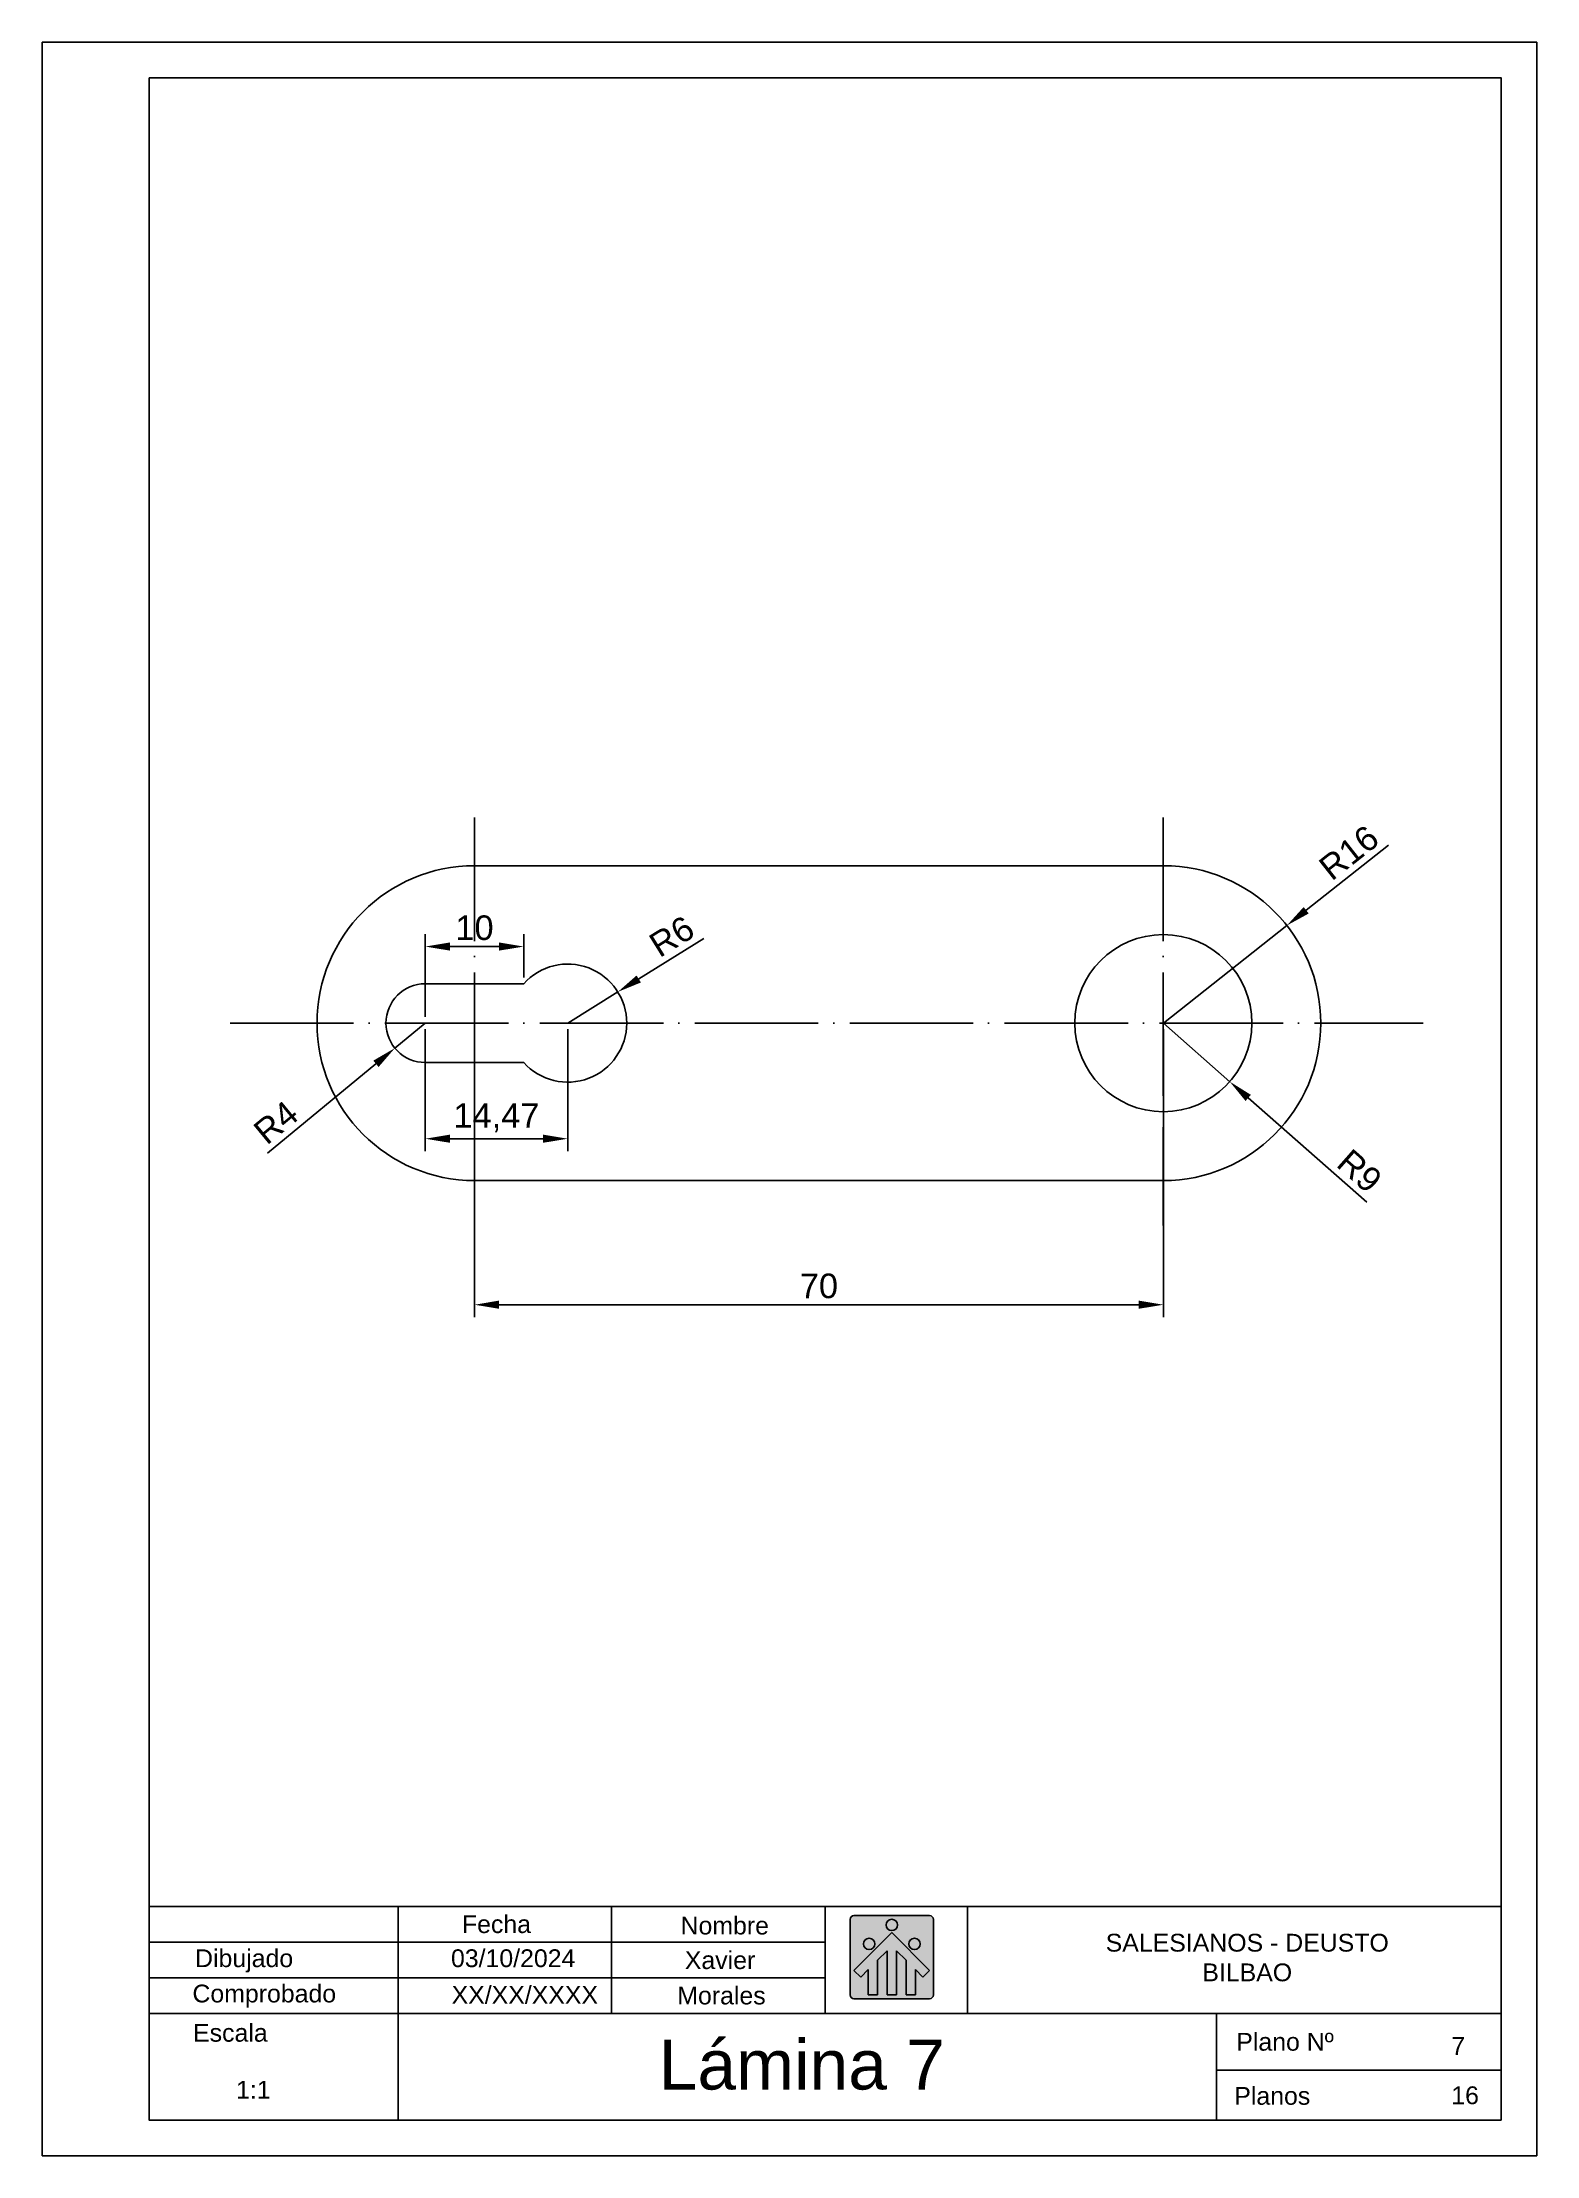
# Paper-space layout 'Lamina_7' of a CAD drawing. Header units: millimetres. Extents: x -1918 to -1708, y -397 to -100.
# The model-space entities are those that its viewports show. They can reach past a viewport. Long polylines and large blocks are cut down to what shows.
import ezdxf

# ---------------------------------------------------------------- set-up
doc = ezdxf.new("R2010")
doc.units = ezdxf.units.MM
doc.linetypes.add('ACAD_ISO04W100', pattern=[30, 24, -3, 0, -3])
for name, color, linetype in [('Caj_Borde', 2, 'Continuous'), ('Caj_text_editar', 6, 'Continuous'), ('Caj_texto_fijo', 7, 'Continuous'), ('Cajetin', 7, 'Continuous'), ('Cota', 3, 'Continuous'), ('Cotas', 3, 'Continuous'), ('Eje', 7, 'ACAD_ISO04W100'), ('Figura', 7, 'Continuous'), ('Logo_SD', 1, 'Continuous')]:
    doc.layers.add(name, color=color, linetype=linetype)
doc.styles.get("Standard").update_dxf_attribs({"font": 'arial.ttf'})
doc.dimstyles.new('ISO-25', dxfattribs={"dimtxt": 2.5, "dimasz": 2.5, "dimexe": 1.25, "dimexo": 0.625, "dimtad": 1, "dimtxsty": 'Standard', "dimcen": 2.5, "dimadec": 0, "dimazin": 0, "dimtfac": 1, "dimtmove": 0, "dimatfit": 3, "dimfxl": 1, "dimarcsym": 0})

# ---------------------------------------------------------------- blocks, each defined once
blk = doc.blocks.new('*D52')
at = {"layer": 'Cota', "color": 0, "lineweight": -2, "transparency": 16777216}
for p, q in [((1210.02, 143.88), (1216.77, 137.93)), ((1230.69, 125.68), (1218.65, 136.28))]:
    blk.add_line(p, q, dxfattribs=at)
at = {"layer": 'Cota', "color": 0, "transparency": 16777216}
blk.add_solid([(1218.92, 136.59), (1218.37, 135.97), (1216.77, 137.93)], dxfattribs=at)
at = {"layer": 'Defpoints', "color": 0, "transparency": 16777216}
for p in [(1210.02, 143.88), (1216.77, 137.93)]:
    blk.add_point(p, dxfattribs=at)
at = {"layer": 'Cota', "color": 0, "transparency": 16777216, "insert": (1229.96, 128.85), "char_height": 2.5, "attachment_point": 5, "rotation": 318.6317}
blk.add_mtext('R9', dxfattribs=at)
blk = doc.blocks.new('*D53')
at = {"layer": 'Cota', "color": 0, "lineweight": -2, "transparency": 16777216}
for p, q in [((1232.89, 161.95), (1224.54, 155.35)), ((1210.02, 143.88), (1222.57, 153.8))]:
    blk.add_line(p, q, dxfattribs=at)
at = {"layer": 'Cota', "color": 0, "transparency": 16777216}
blk.add_solid([(1224.28, 155.68), (1224.79, 155.02), (1222.57, 153.8)], dxfattribs=at)
at = {"layer": 'Defpoints', "color": 0, "transparency": 16777216}
for p in [(1222.57, 153.8), (1210.02, 143.88)]:
    blk.add_point(p, dxfattribs=at)
at = {"layer": 'Cota', "color": 0, "transparency": 16777216, "insert": (1228.88, 161.2), "char_height": 2.5, "attachment_point": 5, "rotation": 38.3045}
blk.add_mtext('R16', dxfattribs=at)
blk = doc.blocks.new('*D54')
at = {"layer": 'Cota', "color": 0, "lineweight": -2, "transparency": 16777216}
for p, q in [((1140.02, 143.26), (1140.02, 114.01)), ((1210.02, 143.26), (1210.02, 114.01)), ((1142.52, 115.26), (1207.52, 115.26))]:
    blk.add_line(p, q, dxfattribs=at)
at = {"layer": 'Cota', "color": 0, "transparency": 16777216}
for points in [[(1142.52, 115.68), (1142.52, 114.85), (1140.02, 115.26)], [(1207.52, 115.68), (1207.52, 114.85), (1210.02, 115.26)]]:
    blk.add_solid(points, dxfattribs=at)
at = {"layer": 'Defpoints', "color": 0, "transparency": 16777216}
for p in [(1140.02, 143.88), (1210.02, 143.88), (1210.02, 115.26)]:
    blk.add_point(p, dxfattribs=at)
at = {"layer": 'Cota', "color": 0, "transparency": 16777216, "insert": (1175.02, 117.16), "char_height": 2.5, "attachment_point": 5}
blk.add_mtext('70', dxfattribs=at)
blk = doc.blocks.new('*D55')
at = {"layer": 'Cota', "color": 0, "lineweight": -2, "transparency": 16777216}
for p, q in [((1135.02, 143.26), (1135.02, 130.88)), ((1149.49, 143.26), (1149.49, 130.88)), ((1137.52, 132.13), (1146.99, 132.13))]:
    blk.add_line(p, q, dxfattribs=at)
at = {"layer": 'Cota', "color": 0, "transparency": 16777216}
for points in [[(1137.52, 132.55), (1137.52, 131.72), (1135.02, 132.13)], [(1146.99, 132.55), (1146.99, 131.72), (1149.49, 132.13)]]:
    blk.add_solid(points, dxfattribs=at)
at = {"layer": 'Defpoints', "color": 0, "transparency": 16777216}
for p in [(1135.02, 143.88), (1149.49, 143.88), (1149.49, 132.13)]:
    blk.add_point(p, dxfattribs=at)
at = {"layer": 'Cota', "color": 0, "transparency": 16777216, "insert": (1142.25, 134.26), "char_height": 2.5, "attachment_point": 5}
blk.add_mtext('14,47', dxfattribs=at)
blk = doc.blocks.new('*D57')
at = {"layer": 'Cota', "color": 0, "lineweight": -2, "transparency": 16777216}
for p, q in [((1135.02, 143.88), (1131.93, 141.34)), ((1119, 130.67), (1130, 139.74))]:
    blk.add_line(p, q, dxfattribs=at)
at = {"layer": 'Cota', "color": 0, "transparency": 16777216}
blk.add_solid([(1129.74, 140.07), (1130.27, 139.42), (1131.93, 141.34)], dxfattribs=at)
at = {"layer": 'Defpoints', "color": 0, "transparency": 16777216}
for p in [(1135.02, 143.88), (1131.93, 141.34)]:
    blk.add_point(p, dxfattribs=at)
at = {"layer": 'Cota', "color": 0, "transparency": 16777216, "insert": (1119.84, 133.79), "char_height": 2.5, "attachment_point": 5, "rotation": 39.5251}
blk.add_mtext('R4', dxfattribs=at)
blk = doc.blocks.new('*D58')
at = {"layer": 'Cota', "color": 0, "lineweight": -2, "transparency": 16777216}
for p, q in [((1163.32, 152.47), (1156.71, 148.37)), ((1149.49, 143.88), (1154.58, 147.05))]:
    blk.add_line(p, q, dxfattribs=at)
at = {"layer": 'Cota', "color": 0, "transparency": 16777216}
blk.add_solid([(1156.49, 148.72), (1156.93, 148.01), (1154.58, 147.05)], dxfattribs=at)
at = {"layer": 'Defpoints', "color": 0, "transparency": 16777216}
for p in [(1154.58, 147.05), (1149.49, 143.88)]:
    blk.add_point(p, dxfattribs=at)
at = {"layer": 'Cota', "color": 0, "transparency": 16777216, "insert": (1160.07, 152.69), "char_height": 2.5, "attachment_point": 5, "rotation": 31.853}
blk.add_mtext('R6', dxfattribs=at)
blk = doc.blocks.new('*D59')
at = {"layer": 'Cota', "color": 0, "lineweight": -2, "transparency": 16777216}
for p, q in [((1135.02, 144.51), (1135.02, 152.91)), ((1145.02, 148.51), (1145.02, 152.91)), ((1137.52, 151.66), (1142.52, 151.66))]:
    blk.add_line(p, q, dxfattribs=at)
at = {"layer": 'Cota', "color": 0, "transparency": 16777216}
for points in [[(1137.52, 152.08), (1137.52, 151.25), (1135.02, 151.66)], [(1142.52, 152.08), (1142.52, 151.25), (1145.02, 151.66)]]:
    blk.add_solid(points, dxfattribs=at)
at = {"layer": 'Defpoints', "color": 0, "transparency": 16777216}
for p in [(1145.02, 151.66), (1145.02, 147.88), (1135.02, 143.88)]:
    blk.add_point(p, dxfattribs=at)
at = {"layer": 'Cota', "color": 0, "transparency": 16777216, "insert": (1140.02, 153.56), "char_height": 2.5, "attachment_point": 5}
blk.add_mtext('10', dxfattribs=at)

msp = doc.modelspace()

# ---------------------------------------------------------------- linework, layer by layer
at = {"layer": 'Eje'}
for p, q in [((1140.018, 164.776), (1140.018, 123.314)), ((1210.018, 164.776), (1210.018, 123.314)), ((1115.18, 143.881), (1236.414, 143.881))]:
    msp.add_line(p, q, dxfattribs=at)
at = {"layer": 'Figura'}
for p, q in [((1140.018, 159.881), (1210.018, 159.881)), ((1135.018, 147.881), (1145.016, 147.881)), ((1135.018, 139.881), (1145.016, 139.881)), ((1210.018, 127.881), (1140.018, 127.881))]:
    msp.add_line(p, q, dxfattribs=at)
msp.add_circle((1210.018, 143.881), 9, dxfattribs=at)
for centre, radius, start, end in [((1140.018, 143.881), 16, 90, 270), ((1210.018, 143.881), 16, 270, 90), ((1149.488, 143.881), 6, 221.81031, 138.18969), ((1135.018, 143.881), 4, 90, 270)]:
    msp.add_arc(centre, radius, start, end, dxfattribs=at)

# ---------------------------------------------------------------- dimensions: what is measured, and where the dimension line sits
at = {"layer": 'Cota'}
for center, mpoint, picture, middle in [((1210.018, 143.881), (1222.574, 153.799), '*D53', (1230.06, 159.712)), ((1135.018, 143.881), (1131.933, 141.335), '*D57', (1121.037, 132.346)), ((1210.018, 143.881), (1216.773, 137.933), '*D52', (1228.708, 127.422))]:
    dim = msp.add_radius_dim(center=center, mpoint=mpoint, dimstyle='ISO-25', dxfattribs=at)
    dim.commit()
    dim.dimension.update_dxf_attribs({"geometry": picture, "text_midpoint": middle, "dimtype": 164})
for base, p1, p2, picture, middle in [((1145.016, 151.663), (1135.018, 143.881), (1145.016, 147.881), '*D59', (1140.017, 153.565)), ((1149.488, 132.133), (1135.018, 143.881), (1149.488, 143.881), '*D55', (1142.253, 134.26)), ((1210.018, 115.263), (1140.018, 143.881), (1210.018, 143.881), '*D54', (1175.018, 117.165))]:
    dim = msp.add_linear_dim(base=base, p1=p1, p2=p2, dimstyle='ISO-25', dxfattribs=at)
    dim.commit()
    dim.dimension.update_dxf_attribs({"geometry": picture, "text_midpoint": middle})
dim = msp.add_radius_dim(center=(1149.488, 143.881), mpoint=(1154.585, 147.048), dimstyle='ISO-25', dxfattribs=at)
dim.commit()
dim.dimension.update_dxf_attribs({"geometry": '*D58', "text_midpoint": (1160.07, 152.695)})

psp = doc.layouts.new('Lamina_7')

# ---------------------------------------------------------------- hatches: boundary and pattern name
at = {"true_color": 0xffffff}
h = psp.add_hatch(color=7, dxfattribs=at)
h.dxf.hatch_style = 1
h.paths.add_polyline_path([(-1797.61, -364.5, 1), (-1799.2, -364.5, 1)])
h.paths.add_polyline_path([(-1800.8, -367.16, 1), (-1802.39, -367.16, 1)], flags=17)
h.paths.add_polyline_path([(-1796.01, -367.16, 1), (-1794.42, -367.16, 1)], flags=17)
h.paths.add_polyline_path([(-1798.41, -365.56), (-1803.72, -370.88), (-1802.78, -371.82), (-1801.73, -370.76), (-1801.73, -374.33), (-1800.4, -374.33), (-1800.4, -369.44), (-1799.07, -368.11), (-1799.07, -374.33), (-1797.74, -374.33), (-1797.74, -368.11), (-1796.41, -369.44), (-1796.41, -374.33), (-1795.08, -374.33), (-1795.08, -370.76), (-1794.03, -371.82), (-1793.09, -370.88)])
at = {"layer": 'Cotas'}
h = psp.add_hatch(color=1, dxfattribs=at)
h.dxf.hatch_style = 1
h.paths.add_polyline_path([(-1804.25, -374.33, 0.414214), (-1803.72, -374.86), (-1793.09, -374.86, 0.414214), (-1792.56, -374.33), (-1792.56, -370.88), (-1792.56, -363.71, 0.414214), (-1793.09, -363.17), (-1803.72, -363.17, 0.414214), (-1804.25, -363.71)])
h.paths.add_polyline_path([(-1800.8, -367.16, -1), (-1802.39, -367.16, -1)], flags=16)
h.paths.add_polyline_path([(-1798.41, -365.56), (-1793.09, -370.88), (-1794.03, -371.82), (-1795.08, -370.76), (-1795.08, -374.33), (-1796.41, -374.33), (-1796.41, -369.44), (-1797.74, -368.11), (-1797.74, -374.33), (-1799.07, -374.33), (-1799.07, -368.11), (-1800.4, -369.44), (-1800.4, -374.33), (-1801.73, -374.33), (-1801.73, -370.76), (-1802.78, -371.82), (-1803.72, -370.88)], flags=16)
h.paths.add_polyline_path([(-1797.61, -364.5, -1), (-1799.2, -364.5, -1)], flags=16)
h.paths.add_polyline_path([(-1794.42, -367.16, -1), (-1796.01, -367.16, -1)], flags=16)

# ---------------------------------------------------------------- linework, layer by layer
at = {"layer": 'Caj_Borde'}
psp.add_lwpolyline([(-1917.78, -99.92), (-1707.78, -99.92), (-1707.78, -396.92), (-1917.78, -396.92)], close=True, dxfattribs=at)
at = {"layer": 'Cajetin'}
for p, q in [((-1902.78, -361.92), (-1712.78, -361.92)), ((-1867.78, -391.92), (-1867.78, -361.92)), ((-1837.78, -361.92), (-1837.78, -376.92)), ((-1807.78, -361.92), (-1807.78, -376.92)), ((-1787.78, -361.92), (-1787.78, -376.92)), ((-1902.78, -366.92), (-1807.78, -366.92)), ((-1902.78, -371.92), (-1807.78, -371.92)), ((-1902.78, -376.92), (-1712.78, -376.92)), ((-1752.78, -391.92), (-1752.78, -376.92)), ((-1712.78, -384.92), (-1752.78, -384.92))]:
    psp.add_line(p, q, dxfattribs=at)
psp.add_lwpolyline([(-1902.78, -104.92), (-1712.78, -104.92), (-1712.78, -391.92), (-1902.78, -391.92)], close=True, dxfattribs=at)
at = {"layer": 'Logo_SD'}
for p, q in [((-1804.25, -363.71), (-1804.25, -374.33)), ((-1803.72, -363.17), (-1793.09, -363.17)), ((-1792.56, -370.88), (-1792.56, -363.71)), ((-1803.72, -370.88), (-1798.41, -365.56)), ((-1800.4, -369.44), (-1799.07, -368.11)), ((-1799.07, -368.11), (-1799.07, -374.33)), ((-1798.41, -365.56), (-1793.09, -370.88)), ((-1797.74, -368.11), (-1796.41, -369.44)), ((-1797.74, -368.11), (-1797.74, -374.33)), ((-1802.78, -371.82), (-1803.72, -370.88)), ((-1802.78, -371.82), (-1801.73, -370.76)), ((-1801.73, -370.76), (-1801.73, -374.33)), ((-1800.4, -369.44), (-1800.4, -374.33)), ((-1796.41, -369.44), (-1796.41, -374.33)), ((-1795.08, -370.76), (-1794.03, -371.82)), ((-1795.08, -370.76), (-1795.08, -374.33)), ((-1794.03, -371.82), (-1793.09, -370.88)), ((-1792.56, -374.33), (-1792.56, -370.88)), ((-1793.09, -374.86), (-1803.72, -374.86)), ((-1801.73, -374.33), (-1800.4, -374.33)), ((-1799.07, -374.33), (-1797.74, -374.33)), ((-1796.41, -374.33), (-1795.08, -374.33))]:
    psp.add_line(p, q, dxfattribs=at)
for centre in [(-1798.41, -364.5), (-1801.59, -367.16), (-1795.22, -367.16)]:
    psp.add_circle(centre, 0.797, dxfattribs=at)
for centre, start, end in [((-1803.72, -363.71), 90, 180), ((-1793.09, -363.71), 0, 90), ((-1803.72, -374.33), 180, 270), ((-1793.09, -374.33), 270, 0)]:
    psp.add_arc(centre, 0.531, start, end, dxfattribs=at)

# ---------------------------------------------------------------- texts
at = {"layer": 'Caj_text_editar', "attachment_point": 1}
for s, width, insert, char_height in [('03/10/2024', 4.8216, (-1860.35, -367.92), 2.5), ('Xavier', 4.8216, (-1827.49, -368.19), 2.5), ('XX/XX/XXXX', 4.8216, (-1860.26, -373.06), 2.5), ('Morales', 4.8216, (-1828.55, -373.16), 2.5), ('Lámina 7', 46.3053, (-1831.16, -380.62), 7), ('7', 3.8577, (-1719.79, -380.25), 2.5), ('1:1', 4.8216, (-1890.55, -386.4), 2.5), ('16', 4.8216, (-1719.79, -387.18), 2.5)]:
    psp.add_mtext_dynamic_manual_height_columns(s, width=width, gutter_width=12.5, heights=[0], dxfattribs=dict(at, insert=insert, char_height=char_height))
at = {"layer": 'Caj_texto_fijo', "char_height": 2.5}
for s, width, insert, attachment_point in [('Fecha', 9.4868, (-1858.81, -363.13), 1), ('Nombre', 9.4868, (-1828.09, -363.33), 1), ('Dibujado', 14.1272, (-1896.31, -367.92), 1), ('SALESIANOS - DEUSTO BILBAO', 41.1346, (-1748.46, -365.74), 2), ('Comprobado', 20.531, (-1896.68, -372.88), 1), ('Escala', 11.1573, (-1896.59, -378.4), 1), ('Plano Nº', 14.4057, (-1750, -379.66), 1), ('Planos', 10.9717, (-1750.28, -387.26), 1)]:
    psp.add_mtext_dynamic_manual_height_columns(s, width=width, gutter_width=12.5, heights=[0], dxfattribs=dict(at, insert=insert, attachment_point=attachment_point))

# ---------------------------------------------------------------- viewports
at = {"layer": 'Cajetin'}
psp.add_viewport(center=(-1807.78, -233.42), size=(190, 257), view_center_point=(1175.647, 147.02), view_height=185.8575, dxfattribs=at)

doc.saveas('drawing.dxf')
